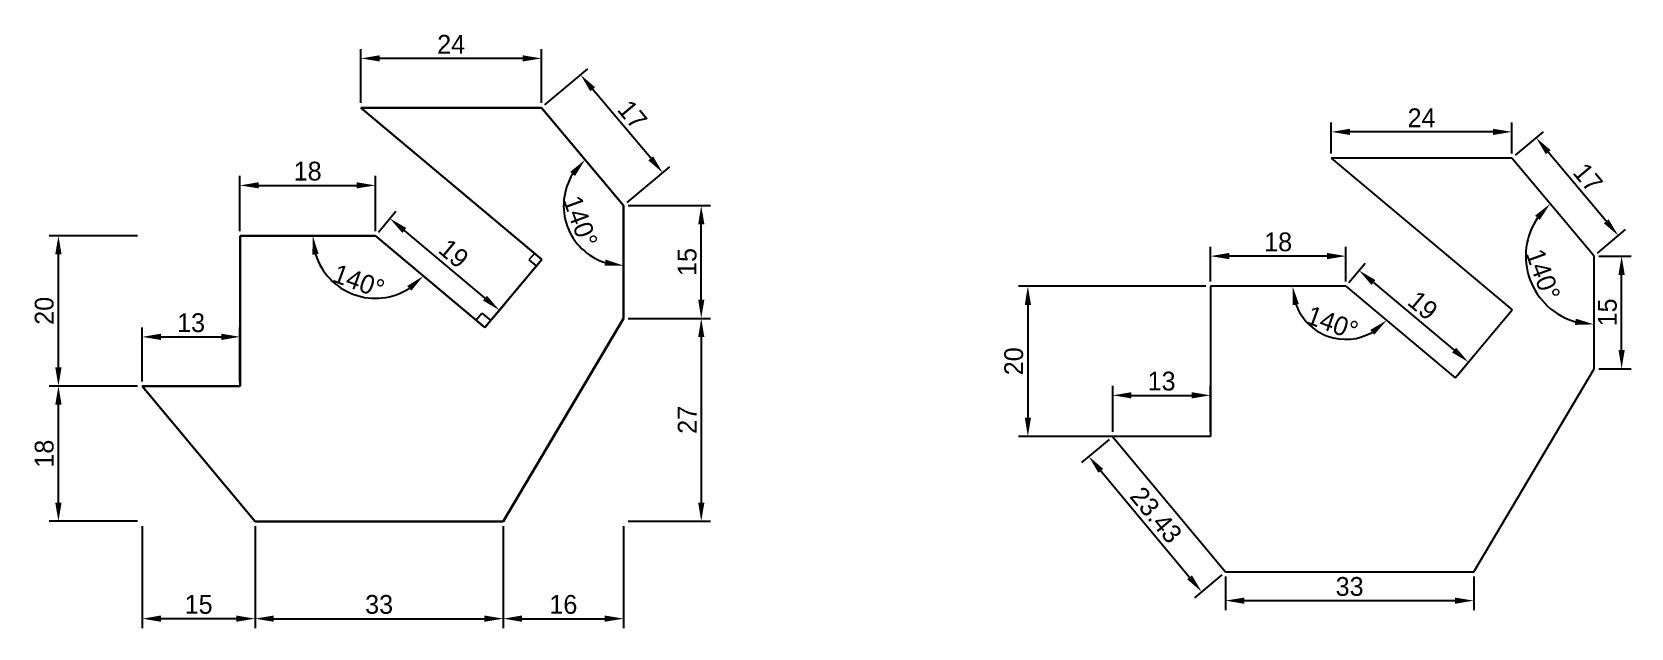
# Model space of a CAD drawing. Header units: millimetres. Extents: x 339 to 551, y 217 to 296.
import ezdxf

# ---------------------------------------------------------------- set-up
doc = ezdxf.new("R2010")
doc.units = ezdxf.units.MM
doc.dimstyles.new('ISO-25', dxfattribs={"dimtxt": 2.5, "dimasz": 2.5, "dimexe": 1.25, "dimexo": 0.625, "dimtad": 1, "dimdsep": 46, "dimtxsty": 'Standard', "dimcen": 2.5, "dimadec": 0, "dimazin": 0, "dimtfac": 1, "dimtmove": 0, "dimatfit": 3, "dimfxl": 1, "dimarcsym": 0})

# ---------------------------------------------------------------- blocks, each defined once
blk = doc.blocks.new('*D1')
at = {"color": 0, "lineweight": -2, "transparency": 16777216}
for p, q in [((368.47, 230.22), (368.47, 216.65)), ((401.47, 230.22), (401.47, 216.65)), ((370.97, 217.9), (398.97, 217.9))]:
    blk.add_line(p, q, dxfattribs=at)
at = {"color": 0, "transparency": 16777216}
for points in [[(370.97, 218.32), (370.97, 217.49), (368.47, 217.9)], [(398.97, 218.32), (398.97, 217.49), (401.47, 217.9)]]:
    blk.add_solid(points, dxfattribs=at)
at = {"layer": 'Defpoints', "color": 0, "transparency": 16777216}
for p in [(368.47, 230.85), (401.47, 230.85), (401.47, 217.9)]:
    blk.add_point(p, dxfattribs=at)
at = {"color": 0, "transparency": 16777216, "insert": (384.97, 219.78), "char_height": 2.5, "attachment_point": 5}
blk.add_mtext('33', dxfattribs=at)
blk = doc.blocks.new('*D2')
at = {"color": 0, "lineweight": -2, "transparency": 16777216}
for p, q in [((353.47, 230.22), (353.47, 216.65)), ((368.47, 230.22), (368.47, 216.65)), ((365.97, 217.9), (355.97, 217.9))]:
    blk.add_line(p, q, dxfattribs=at)
at = {"color": 0, "transparency": 16777216}
for points in [[(355.97, 218.32), (355.97, 217.49), (353.47, 217.9)], [(365.97, 218.32), (365.97, 217.49), (368.47, 217.9)]]:
    blk.add_solid(points, dxfattribs=at)
at = {"layer": 'Defpoints', "color": 0, "transparency": 16777216}
for p in [(353.47, 230.85), (368.47, 230.85), (353.47, 217.9)]:
    blk.add_point(p, dxfattribs=at)
at = {"color": 0, "transparency": 16777216, "insert": (360.97, 219.78), "char_height": 2.5, "attachment_point": 5}
blk.add_mtext('15', dxfattribs=at)
blk = doc.blocks.new('*D3')
at = {"color": 0, "lineweight": -2, "transparency": 16777216}
for p, q in [((352.85, 248.85), (341.08, 248.85)), ((342.33, 233.35), (342.33, 246.35)), ((352.85, 230.85), (341.08, 230.85))]:
    blk.add_line(p, q, dxfattribs=at)
at = {"color": 0, "transparency": 16777216}
for points in [[(341.91, 246.35), (342.75, 246.35), (342.33, 248.85)], [(341.91, 233.35), (342.75, 233.35), (342.33, 230.85)]]:
    blk.add_solid(points, dxfattribs=at)
at = {"layer": 'Defpoints', "color": 0, "transparency": 16777216}
for p in [(342.33, 248.85), (353.47, 248.85), (353.47, 230.85)]:
    blk.add_point(p, dxfattribs=at)
at = {"color": 0, "transparency": 16777216, "insert": (340.45, 239.85), "char_height": 2.5, "attachment_point": 5, "rotation": 90}
blk.add_mtext('18', dxfattribs=at)
blk = doc.blocks.new('*D4')
at = {"color": 0, "lineweight": -2, "transparency": 16777216}
for p, q in [((401.47, 230.22), (401.47, 216.65)), ((417.47, 230.22), (417.47, 216.65)), ((403.97, 217.9), (414.97, 217.9))]:
    blk.add_line(p, q, dxfattribs=at)
at = {"color": 0, "transparency": 16777216}
for points in [[(403.97, 218.32), (403.97, 217.49), (401.47, 217.9)], [(414.97, 218.32), (414.97, 217.49), (417.47, 217.9)]]:
    blk.add_solid(points, dxfattribs=at)
at = {"layer": 'Defpoints', "color": 0, "transparency": 16777216}
for p in [(401.47, 230.85), (417.47, 230.85), (417.47, 217.9)]:
    blk.add_point(p, dxfattribs=at)
at = {"color": 0, "transparency": 16777216, "insert": (409.47, 219.78), "char_height": 2.5, "attachment_point": 5}
blk.add_mtext('16', dxfattribs=at)
blk = doc.blocks.new('*D5')
at = {"color": 0, "lineweight": -2, "transparency": 16777216}
for p, q in [((418.1, 257.85), (429.05, 257.85)), ((427.8, 255.35), (427.8, 233.35)), ((418.1, 230.85), (429.05, 230.85))]:
    blk.add_line(p, q, dxfattribs=at)
at = {"color": 0, "transparency": 16777216}
for points in [[(427.39, 255.35), (428.22, 255.35), (427.8, 257.85)], [(427.39, 233.35), (428.22, 233.35), (427.8, 230.85)]]:
    blk.add_solid(points, dxfattribs=at)
at = {"layer": 'Defpoints', "color": 0, "transparency": 16777216}
for p in [(417.47, 257.85), (417.47, 230.85), (427.8, 230.85)]:
    blk.add_point(p, dxfattribs=at)
at = {"color": 0, "transparency": 16777216, "insert": (425.93, 244.35), "char_height": 2.5, "attachment_point": 5, "rotation": 90}
blk.add_mtext('27', dxfattribs=at)
blk = doc.blocks.new('*D6')
at = {"color": 0, "lineweight": -2, "transparency": 16777216}
for p, q in [((418.1, 272.85), (429.05, 272.85)), ((427.8, 260.35), (427.8, 270.35)), ((418.1, 257.85), (429.05, 257.85))]:
    blk.add_line(p, q, dxfattribs=at)
at = {"color": 0, "transparency": 16777216}
for points in [[(427.39, 270.35), (428.22, 270.35), (427.8, 272.85)], [(427.39, 260.35), (428.22, 260.35), (427.8, 257.85)]]:
    blk.add_solid(points, dxfattribs=at)
at = {"layer": 'Defpoints', "color": 0, "transparency": 16777216}
for p in [(417.47, 272.85), (427.8, 272.85), (417.47, 257.85)]:
    blk.add_point(p, dxfattribs=at)
at = {"color": 0, "transparency": 16777216, "insert": (425.93, 265.35), "char_height": 2.5, "attachment_point": 5, "rotation": 90}
blk.add_mtext('15', dxfattribs=at)
blk = doc.blocks.new('*D7')
at = {"color": 0, "lineweight": -2, "transparency": 16777216}
for p, q in [((407.02, 286.27), (412.71, 291.05)), ((421.08, 279.14), (413.36, 288.33)), ((417.95, 273.25), (423.64, 278.02))]:
    blk.add_line(p, q, dxfattribs=at)
at = {"color": 0, "transparency": 16777216}
for points in [[(413.68, 288.6), (413.04, 288.06), (411.76, 290.24)], [(421.4, 279.4), (420.76, 278.87), (422.68, 277.22)]]:
    blk.add_solid(points, dxfattribs=at)
at = {"layer": 'Defpoints', "color": 0, "transparency": 16777216}
for p in [(411.76, 290.24), (406.55, 285.87), (417.47, 272.85)]:
    blk.add_point(p, dxfattribs=at)
at = {"color": 0, "transparency": 16777216, "insert": (418.66, 284.94), "char_height": 2.5, "attachment_point": 5, "rotation": 310}
blk.add_mtext('17', dxfattribs=at)
blk = doc.blocks.new('*D8')
at = {"color": 0, "lineweight": -2, "transparency": 16777216}
blk.add_arc((417.47, 272.85), 7.97, 148.0426, 251.9574, dxfattribs=at)
at = {"color": 0, "transparency": 16777216}
for points in [[(410.39, 277.34), (411.02, 276.79), (412.35, 278.95)], [(415.07, 265.68), (414.94, 264.86), (417.47, 264.88)]]:
    blk.add_solid(points, dxfattribs=at)
at = {"layer": 'Defpoints', "color": 0, "transparency": 16777216}
for p in [(406.55, 285.87), (409.51, 273.31), (417.47, 272.85), (417.47, 272.85), (417.47, 257.85)]:
    blk.add_point(p, dxfattribs=at)
at = {"color": 0, "transparency": 16777216, "insert": (411.74, 270.76), "char_height": 2.5, "attachment_point": 5, "rotation": 290}
blk.add_mtext('140°', dxfattribs=at)
blk = doc.blocks.new('*D9')
at = {"color": 0, "lineweight": -2, "transparency": 16777216}
for p, q in [((382.55, 286.5), (382.55, 293.68)), ((406.55, 286.5), (406.55, 293.68)), ((404.05, 292.43), (385.05, 292.43))]:
    blk.add_line(p, q, dxfattribs=at)
at = {"color": 0, "transparency": 16777216}
for points in [[(385.05, 292.85), (385.05, 292.02), (382.55, 292.43)], [(404.05, 292.85), (404.05, 292.02), (406.55, 292.43)]]:
    blk.add_solid(points, dxfattribs=at)
at = {"layer": 'Defpoints', "color": 0, "transparency": 16777216}
for p in [(382.55, 292.43), (382.55, 285.87), (406.55, 285.87)]:
    blk.add_point(p, dxfattribs=at)
at = {"color": 0, "transparency": 16777216, "insert": (394.55, 294.31), "char_height": 2.5, "attachment_point": 5}
blk.add_mtext('24', dxfattribs=at)
blk = doc.blocks.new('*D10')
at = {"color": 0, "lineweight": -2, "transparency": 16777216}
for p, q in [((353.47, 249.47), (353.47, 256.64)), ((355.97, 255.39), (363.97, 255.39)), ((366.47, 249.47), (366.47, 256.64))]:
    blk.add_line(p, q, dxfattribs=at)
at = {"color": 0, "transparency": 16777216}
for points in [[(355.97, 255.81), (355.97, 254.97), (353.47, 255.39)], [(363.97, 255.81), (363.97, 254.97), (366.47, 255.39)]]:
    blk.add_solid(points, dxfattribs=at)
at = {"layer": 'Defpoints', "color": 0, "transparency": 16777216}
for p in [(366.47, 255.39), (353.47, 248.85), (366.47, 248.85)]:
    blk.add_point(p, dxfattribs=at)
at = {"color": 0, "transparency": 16777216, "insert": (359.97, 257.26), "char_height": 2.5, "attachment_point": 5}
blk.add_mtext('13', dxfattribs=at)
blk = doc.blocks.new('*D11')
at = {"color": 0, "lineweight": -2, "transparency": 16777216}
for p, q in [((366.47, 269.47), (366.47, 276.79)), ((384.47, 269.47), (384.47, 276.79)), ((368.97, 275.54), (381.97, 275.54))]:
    blk.add_line(p, q, dxfattribs=at)
at = {"color": 0, "transparency": 16777216}
for points in [[(368.97, 275.96), (368.97, 275.13), (366.47, 275.54)], [(381.97, 275.96), (381.97, 275.13), (384.47, 275.54)]]:
    blk.add_solid(points, dxfattribs=at)
at = {"layer": 'Defpoints', "color": 0, "transparency": 16777216}
for p in [(384.47, 275.54), (366.47, 268.85), (384.47, 268.85)]:
    blk.add_point(p, dxfattribs=at)
at = {"color": 0, "transparency": 16777216, "insert": (375.47, 277.42), "char_height": 2.5, "attachment_point": 5}
blk.add_mtext('18', dxfattribs=at)
blk = doc.blocks.new('*D12')
at = {"color": 0, "lineweight": -2, "transparency": 16777216}
blk.add_arc((384.47, 268.85), 8.33, 197.2582, 302.7418, dxfattribs=at)
at = {"color": 0, "transparency": 16777216}
for points in [[(376.1, 266.31), (376.93, 266.44), (376.14, 268.85)], [(388.7, 262.15), (389.25, 261.53), (390.85, 263.49)]]:
    blk.add_solid(points, dxfattribs=at)
at = {"layer": 'Defpoints', "color": 0, "transparency": 16777216}
for p in [(366.47, 268.85), (384.47, 268.85), (384.47, 268.85), (378.76, 262.79), (399.03, 256.63)]:
    blk.add_point(p, dxfattribs=at)
at = {"color": 0, "transparency": 16777216, "insert": (382.26, 262.78), "char_height": 2.5, "attachment_point": 5, "rotation": 340}
blk.add_mtext('140°', dxfattribs=at)
blk = doc.blocks.new('*D13')
at = {"color": 0, "lineweight": -2, "transparency": 16777216}
for p, q in [((384.87, 269.33), (387.21, 272.11)), ((388.32, 269.54), (399.04, 260.54)), ((399.43, 257.11), (401.76, 259.89))]:
    blk.add_line(p, q, dxfattribs=at)
at = {"color": 0, "transparency": 16777216}
for points in [[(388.59, 269.86), (388.05, 269.22), (386.4, 271.15)], [(399.31, 260.86), (398.78, 260.22), (400.96, 258.94)]]:
    blk.add_solid(points, dxfattribs=at)
at = {"layer": 'Defpoints', "color": 0, "transparency": 16777216}
for p in [(384.47, 268.85), (400.96, 258.94), (399.03, 256.63)]:
    blk.add_point(p, dxfattribs=at)
at = {"color": 0, "transparency": 16777216, "insert": (394.89, 266.48), "char_height": 2.5, "attachment_point": 5, "rotation": 320}
blk.add_mtext('19', dxfattribs=at)
blk = doc.blocks.new('*D14')
at = {"color": 0, "lineweight": -2, "transparency": 16777216}
for p, q in [((352.85, 268.85), (341.08, 268.85)), ((342.33, 251.35), (342.33, 266.35)), ((352.85, 248.85), (341.08, 248.85))]:
    blk.add_line(p, q, dxfattribs=at)
at = {"color": 0, "transparency": 16777216}
for points in [[(341.91, 266.35), (342.75, 266.35), (342.33, 268.85)], [(341.91, 251.35), (342.75, 251.35), (342.33, 248.85)]]:
    blk.add_solid(points, dxfattribs=at)
at = {"layer": 'Defpoints', "color": 0, "transparency": 16777216}
for p in [(342.33, 268.85), (353.47, 268.85), (353.47, 248.85)]:
    blk.add_point(p, dxfattribs=at)
at = {"color": 0, "transparency": 16777216, "insert": (340.45, 258.85), "char_height": 2.5, "attachment_point": 5, "rotation": 90}
blk.add_mtext('20', dxfattribs=at)
blk = doc.blocks.new('*D16')
at = {"color": 0, "lineweight": -2, "transparency": 16777216}
blk.add_arc((513.51, 262.14), 7.08, 200.3249, 299.6751, dxfattribs=at)
at = {"color": 0, "transparency": 16777216}
for points in [[(506.45, 259.6), (507.27, 259.75), (506.42, 262.14)], [(516.75, 256.3), (517.28, 255.66), (518.93, 257.58)]]:
    blk.add_solid(points, dxfattribs=at)
at = {"layer": 'Defpoints', "color": 0, "transparency": 16777216}
for p in [(495.51, 262.14), (513.51, 262.14), (513.51, 262.14), (508.64, 256.98), (528.06, 249.92)]:
    blk.add_point(p, dxfattribs=at)
at = {"color": 0, "transparency": 16777216, "insert": (511.72, 257.24), "char_height": 2.5, "attachment_point": 5, "rotation": 340}
blk.add_mtext('140°', dxfattribs=at)
blk = doc.blocks.new('*D17')
at = {"color": 0, "lineweight": -2, "transparency": 16777216}
for p, q in [((482.03, 241.74), (478.37, 238.69)), ((480.93, 237.57), (492.73, 223.41)), ((497.03, 223.74), (493.37, 220.69))]:
    blk.add_line(p, q, dxfattribs=at)
at = {"color": 0, "transparency": 16777216}
for points in [[(481.25, 237.83), (480.61, 237.3), (479.33, 239.49)], [(493.05, 223.67), (492.41, 223.14), (494.33, 221.49)]]:
    blk.add_solid(points, dxfattribs=at)
at = {"layer": 'Defpoints', "color": 0, "transparency": 16777216}
for p in [(482.51, 242.14), (497.51, 224.14), (494.33, 221.49)]:
    blk.add_point(p, dxfattribs=at)
at = {"color": 0, "transparency": 16777216, "insert": (488.27, 231.69), "char_height": 2.5, "attachment_point": 5, "rotation": 309.8056}
blk.add_mtext('23.43', dxfattribs=at)
blk = doc.blocks.new('*D18')
at = {"color": 0, "lineweight": -2, "transparency": 16777216}
for p, q in [((497.51, 223.51), (497.51, 219.05)), ((530.51, 223.51), (530.51, 219.05)), ((500.01, 220.3), (528.01, 220.3))]:
    blk.add_line(p, q, dxfattribs=at)
at = {"color": 0, "transparency": 16777216}
for points in [[(500.01, 220.71), (500.01, 219.88), (497.51, 220.3)], [(528.01, 220.71), (528.01, 219.88), (530.51, 220.3)]]:
    blk.add_solid(points, dxfattribs=at)
at = {"layer": 'Defpoints', "color": 0, "transparency": 16777216}
for p in [(497.51, 224.14), (530.51, 224.14), (530.51, 220.3)]:
    blk.add_point(p, dxfattribs=at)
at = {"color": 0, "transparency": 16777216, "insert": (514.01, 222.17), "char_height": 2.5, "attachment_point": 5}
blk.add_mtext('33', dxfattribs=at)
blk = doc.blocks.new('*D19')
at = {"color": 0, "lineweight": -2, "transparency": 16777216}
for p, q in [((547.13, 266.14), (551.43, 266.14)), ((550.18, 253.64), (550.18, 263.64)), ((547.13, 251.14), (551.43, 251.14))]:
    blk.add_line(p, q, dxfattribs=at)
at = {"color": 0, "transparency": 16777216}
for points in [[(549.76, 263.64), (550.59, 263.64), (550.18, 266.14)], [(549.76, 253.64), (550.59, 253.64), (550.18, 251.14)]]:
    blk.add_solid(points, dxfattribs=at)
at = {"layer": 'Defpoints', "color": 0, "transparency": 16777216}
for p in [(546.51, 266.14), (550.18, 266.14), (546.51, 251.14)]:
    blk.add_point(p, dxfattribs=at)
at = {"color": 0, "transparency": 16777216, "insert": (548.3, 258.64), "char_height": 2.5, "attachment_point": 5, "rotation": 90}
blk.add_mtext('15', dxfattribs=at)
blk = doc.blocks.new('*D20')
at = {"color": 0, "lineweight": -2, "transparency": 16777216}
for p, q in [((536.06, 279.56), (539.77, 282.68)), ((548.13, 270.77), (540.42, 279.96)), ((546.99, 266.54), (550.7, 269.65))]:
    blk.add_line(p, q, dxfattribs=at)
at = {"color": 0, "transparency": 16777216}
for points in [[(540.74, 280.23), (540.1, 279.69), (538.81, 281.87)], [(548.45, 271.03), (547.82, 270.5), (549.74, 268.85)]]:
    blk.add_solid(points, dxfattribs=at)
at = {"layer": 'Defpoints', "color": 0, "transparency": 16777216}
for p in [(538.81, 281.87), (535.58, 279.16), (546.51, 266.14)]:
    blk.add_point(p, dxfattribs=at)
at = {"color": 0, "transparency": 16777216, "insert": (545.71, 276.57), "char_height": 2.5, "attachment_point": 5, "rotation": 310}
blk.add_mtext('17', dxfattribs=at)
blk = doc.blocks.new('*D21')
at = {"color": 0, "lineweight": -2, "transparency": 16777216}
for p, q in [((511.58, 279.78), (511.58, 283.91)), ((535.58, 279.78), (535.58, 283.91)), ((533.08, 282.66), (514.08, 282.66))]:
    blk.add_line(p, q, dxfattribs=at)
at = {"color": 0, "transparency": 16777216}
for points in [[(514.08, 283.07), (514.08, 282.24), (511.58, 282.66)], [(533.08, 283.07), (533.08, 282.24), (535.58, 282.66)]]:
    blk.add_solid(points, dxfattribs=at)
at = {"layer": 'Defpoints', "color": 0, "transparency": 16777216}
for p in [(511.58, 282.66), (511.58, 279.16), (535.58, 279.16)]:
    blk.add_point(p, dxfattribs=at)
at = {"color": 0, "transparency": 16777216, "insert": (523.58, 284.53), "char_height": 2.5, "attachment_point": 5}
blk.add_mtext('24', dxfattribs=at)
blk = doc.blocks.new('*D22')
at = {"color": 0, "lineweight": -2, "transparency": 16777216}
blk.add_arc((546.51, 266.14), 9.08, 145.8197, 254.1803, dxfattribs=at)
at = {"color": 0, "transparency": 16777216}
for points in [[(538.68, 271.52), (539.3, 270.96), (540.67, 273.09)], [(544.09, 257.81), (543.97, 256.98), (546.51, 257.05)]]:
    blk.add_solid(points, dxfattribs=at)
at = {"layer": 'Defpoints', "color": 0, "transparency": 16777216}
for p in [(535.58, 279.16), (537.44, 266.66), (546.51, 266.14), (546.51, 266.14), (546.51, 251.14)]:
    blk.add_point(p, dxfattribs=at)
at = {"color": 0, "transparency": 16777216, "insert": (539.73, 263.67), "char_height": 2.5, "attachment_point": 5, "rotation": 290}
blk.add_mtext('140°', dxfattribs=at)
blk = doc.blocks.new('*D23')
at = {"color": 0, "lineweight": -2, "transparency": 16777216}
for p, q in [((513.91, 262.62), (516.07, 265.19)), ((517.18, 262.62), (527.9, 253.62)), ((528.46, 250.4), (530.62, 252.98))]:
    blk.add_line(p, q, dxfattribs=at)
at = {"color": 0, "transparency": 16777216}
for points in [[(517.45, 262.94), (516.91, 262.3), (515.26, 264.23)], [(528.17, 253.94), (527.64, 253.31), (529.82, 252.02)]]:
    blk.add_solid(points, dxfattribs=at)
at = {"layer": 'Defpoints', "color": 0, "transparency": 16777216}
for p in [(513.51, 262.14), (529.82, 252.02), (528.06, 249.92)]:
    blk.add_point(p, dxfattribs=at)
at = {"color": 0, "transparency": 16777216, "insert": (523.75, 259.56), "char_height": 2.5, "attachment_point": 5, "rotation": 320}
blk.add_mtext('19', dxfattribs=at)
blk = doc.blocks.new('*D24')
at = {"color": 0, "lineweight": -2, "transparency": 16777216}
for p, q in [((495.51, 262.76), (495.51, 267.38)), ((511.01, 266.13), (498.01, 266.13)), ((513.51, 262.76), (513.51, 267.38))]:
    blk.add_line(p, q, dxfattribs=at)
at = {"color": 0, "transparency": 16777216}
for points in [[(498.01, 266.55), (498.01, 265.72), (495.51, 266.13)], [(511.01, 266.55), (511.01, 265.72), (513.51, 266.13)]]:
    blk.add_solid(points, dxfattribs=at)
at = {"layer": 'Defpoints', "color": 0, "transparency": 16777216}
for p in [(495.51, 266.13), (495.51, 262.14), (513.51, 262.14)]:
    blk.add_point(p, dxfattribs=at)
at = {"color": 0, "transparency": 16777216, "insert": (504.51, 268.01), "char_height": 2.5, "attachment_point": 5}
blk.add_mtext('18', dxfattribs=at)
blk = doc.blocks.new('*D25')
at = {"color": 0, "lineweight": -2, "transparency": 16777216}
for p, q in [((494.88, 262.14), (469.98, 262.14)), ((471.23, 259.64), (471.23, 244.64)), ((494.88, 242.14), (469.98, 242.14))]:
    blk.add_line(p, q, dxfattribs=at)
at = {"color": 0, "transparency": 16777216}
for points in [[(470.82, 259.64), (471.65, 259.64), (471.23, 262.14)], [(470.82, 244.64), (471.65, 244.64), (471.23, 242.14)]]:
    blk.add_solid(points, dxfattribs=at)
at = {"layer": 'Defpoints', "color": 0, "transparency": 16777216}
for p in [(495.51, 262.14), (471.23, 242.14), (495.51, 242.14)]:
    blk.add_point(p, dxfattribs=at)
at = {"color": 0, "transparency": 16777216, "insert": (469.36, 252.14), "char_height": 2.5, "attachment_point": 5, "rotation": 90}
blk.add_mtext('20', dxfattribs=at)
blk = doc.blocks.new('*D26')
at = {"color": 0, "lineweight": -2, "transparency": 16777216}
for p, q in [((482.51, 242.76), (482.51, 248.86)), ((495.51, 242.76), (495.51, 248.86)), ((485.01, 247.61), (493.01, 247.61))]:
    blk.add_line(p, q, dxfattribs=at)
at = {"color": 0, "transparency": 16777216}
for points in [[(485.01, 248.03), (485.01, 247.2), (482.51, 247.61)], [(493.01, 248.03), (493.01, 247.2), (495.51, 247.61)]]:
    blk.add_solid(points, dxfattribs=at)
at = {"layer": 'Defpoints', "color": 0, "transparency": 16777216}
for p in [(495.51, 247.61), (482.51, 242.14), (495.51, 242.14)]:
    blk.add_point(p, dxfattribs=at)
at = {"color": 0, "transparency": 16777216, "insert": (489.01, 249.49), "char_height": 2.5, "attachment_point": 5}
blk.add_mtext('13', dxfattribs=at)

msp = doc.modelspace()

# ---------------------------------------------------------------- linework, layer by layer
at = {"lineweight": 30}
for p, q in [((406.545, 285.871), (382.545, 285.871)), ((382.545, 285.871), (406.613, 265.675)), ((417.473, 272.848), (406.545, 285.871)), ((417.473, 257.848), (417.473, 272.848)), ((366.473, 248.848), (366.473, 268.848)), ((366.473, 268.848), (384.473, 268.848)), ((384.473, 268.848), (399.028, 256.635)), ((399.028, 256.635), (406.613, 265.675)), ((401.473, 230.848), (417.473, 257.848)), ((368.473, 230.848), (353.473, 248.848)), ((353.473, 248.848), (366.473, 248.848)), ((368.473, 230.848), (401.473, 230.848))]:
    msp.add_line(p, q, dxfattribs=at)
for p, q in [((535.579, 279.159), (511.579, 279.159)), ((511.579, 279.159), (535.647, 258.964)), ((546.506, 266.137), (535.579, 279.159)), ((546.506, 251.137), (546.506, 266.137)), ((513.506, 262.137), (495.506, 262.137)), ((495.506, 262.137), (495.506, 242.137)), ((513.506, 262.137), (528.061, 249.924)), ((528.061, 249.924), (535.647, 258.964)), ((530.506, 224.137), (546.506, 251.137)), ((495.506, 242.137), (482.506, 242.137)), ((482.506, 242.137), (497.506, 224.137)), ((497.506, 224.137), (530.506, 224.137))]:
    msp.add_line(p, q)
at = {"color": 4}
for p, q in [((405.631, 266.499), (404.897, 265.625)), ((404.897, 265.625), (405.879, 264.8)), ((397.851, 257.622), (398.627, 258.547)), ((398.627, 258.547), (399.804, 257.56))]:
    msp.add_line(p, q, dxfattribs=at)

# ---------------------------------------------------------------- dimensions: what is measured, and where the dimension line sits
for base, p1, p2, picture, middle in [((382.545, 292.433), (406.545, 285.871), (382.545, 285.871), '*D9', (394.545, 294.308)), ((384.473, 275.544), (366.473, 268.848), (384.473, 268.848), '*D11', (375.473, 277.419)), ((366.473, 255.388), (353.473, 248.848), (366.473, 248.848), '*D10', (359.973, 257.263)), ((353.473, 217.905), (368.473, 230.848), (353.473, 230.848), '*D2', (360.973, 219.78)), ((401.473, 217.905), (368.473, 230.848), (401.473, 230.848), '*D1', (384.973, 219.78)), ((417.473, 217.905), (401.473, 230.848), (417.473, 230.848), '*D4', (409.473, 219.78))]:
    dim = msp.add_linear_dim(base=base, p1=p1, p2=p2, dimstyle='ISO-25', dxfattribs=at)
    dim.commit()
    dim.dimension.update_dxf_attribs({"geometry": picture, "text_midpoint": middle})
for p1, p2, distance, picture, middle in [((417.473, 272.848), (406.545, 285.871), -6.802, '*D7', (418.656, 284.937)), ((384.473, 268.848), (399.028, 256.635), 3.004, '*D13', (394.886, 266.479))]:
    dim = msp.add_aligned_dim(p1=p1, p2=p2, distance=distance, dimstyle='ISO-25', dxfattribs=at)
    dim.commit()
    dim.dimension.update_dxf_attribs({"geometry": picture, "text_midpoint": middle})
for base, line1, line2, picture, middle in [((409.514, 273.311), ((417.473, 257.848), (417.473, 272.848)), ((417.473, 272.848), (406.545, 285.871)), '*D8', (411.744, 270.763)), ((378.756, 262.788), ((384.473, 268.848), (399.028, 256.635)), ((366.473, 268.848), (384.473, 268.848)), '*D12', (382.265, 262.781))]:
    dim = msp.add_angular_dim_2l(base=base, line1=line1, line2=line2, dimstyle='ISO-25', dxfattribs=at)
    dim.commit()
    dim.dimension.update_dxf_attribs({"geometry": picture, "text_midpoint": middle})
for base, p1, p2, picture, middle in [((511.579, 282.657), (535.579, 279.159), (511.579, 279.159), '*D21', (523.579, 284.532)), ((495.506, 266.134), (513.506, 262.137), (495.506, 262.137), '*D24', (504.506, 268.009)), ((495.506, 247.613), (482.506, 242.137), (495.506, 242.137), '*D26', (489.006, 249.488)), ((530.506, 220.297), (497.506, 224.137), (530.506, 224.137), '*D18', (514.006, 222.172))]:
    dim = msp.add_linear_dim(base=base, p1=p1, p2=p2, dimstyle='ISO-25')
    dim.commit()
    dim.dimension.update_dxf_attribs({"geometry": picture, "text_midpoint": middle})
for p1, p2, distance, picture, middle in [((546.506, 266.137), (535.579, 279.159), -4.223, '*D20', (545.714, 276.568)), ((513.506, 262.137), (528.061, 249.924), 2.734, '*D23', (523.746, 259.561)), ((482.506, 242.137), (497.506, 224.137), -4.139, '*D17', (488.267, 231.687))]:
    dim = msp.add_aligned_dim(p1=p1, p2=p2, distance=distance, dimstyle='ISO-25')
    dim.commit()
    dim.dimension.update_dxf_attribs({"geometry": picture, "text_midpoint": middle})
for base, line1, line2, picture, middle in [((537.438, 266.665), ((546.506, 251.137), (546.506, 266.137)), ((546.506, 266.137), (535.579, 279.159)), '*D22', (539.733, 263.671)), ((508.645, 256.984), ((513.506, 262.137), (528.061, 249.924)), ((513.506, 262.137), (495.506, 262.137)), '*D16', (511.725, 257.241))]:
    dim = msp.add_angular_dim_2l(base=base, line1=line1, line2=line2, dimstyle='ISO-25')
    dim.commit()
    dim.dimension.update_dxf_attribs({"geometry": picture, "text_midpoint": middle})
for base, p1, p2, picture, middle in [((427.803, 272.848), (417.473, 257.848), (417.473, 272.848), '*D6', (425.928, 265.348)), ((342.329, 268.848), (353.473, 248.848), (353.473, 268.848), '*D14', (340.454, 258.848)), ((427.803, 230.848), (417.473, 257.848), (417.473, 230.848), '*D5', (425.928, 244.348)), ((342.329, 248.848), (353.473, 230.848), (353.473, 248.848), '*D3', (340.454, 239.848))]:
    dim = msp.add_linear_dim(base=base, p1=p1, p2=p2, angle=90, dimstyle='ISO-25', dxfattribs=at)
    dim.commit()
    dim.dimension.update_dxf_attribs({"geometry": picture, "text_midpoint": middle})
dim = msp.add_linear_dim(base=(550.178, 266.137), p1=(546.506, 251.137), p2=(546.506, 266.137), angle=90, dimstyle='ISO-25')
dim.commit()
dim.dimension.update_dxf_attribs({"geometry": '*D19', "text_midpoint": (548.303, 258.637)})
dim = msp.add_linear_dim(base=(471.234, 242.137), p1=(495.506, 262.137), p2=(495.506, 242.137), angle=90, dimstyle='ISO-25')
dim.commit()
dim.dimension.update_dxf_attribs({"geometry": '*D25', "text_midpoint": (471.234, 252.137), "dimtype": 160})

doc.saveas('drawing.dxf')
